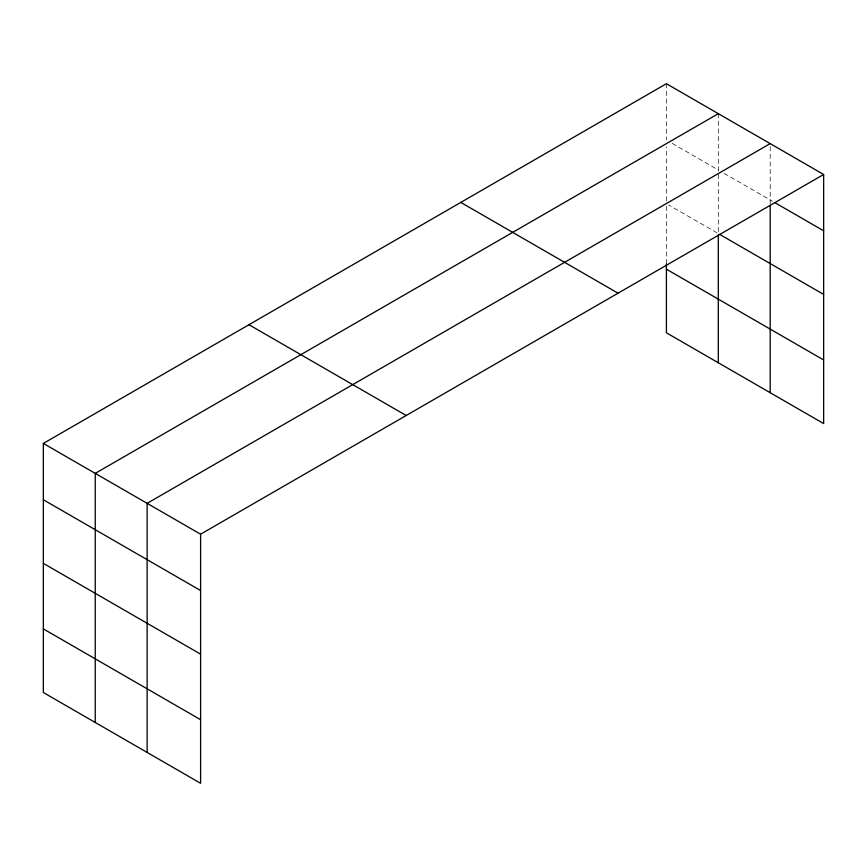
<?xml version="1.0" encoding="UTF-8"?>
<svg xmlns="http://www.w3.org/2000/svg" width="867" height="867" viewBox="0 0 867 867"><rect width="100%" height="100%" fill="white"/><g stroke="black" fill="none" stroke-linecap="round" stroke-linejoin="round"><path stroke-width="0.65" stroke-dasharray="4.33 3.25" d="M666.409 200.938L666.409 146.794M718.299 113.664L718.299 233.602L668.717 204.97M770.189 204.005L770.189 143.619M672.174 143.358L718.299 169.986M724.064 173.313L772.508 201.285M666.409 83.709L666.409 140.031M666.409 206.313L666.409 263.828"/><path stroke-width="1.3" d="M770.189 205.36L770.189 392.708M666.409 263.828L666.409 332.798L823.65 423.573L823.65 174.484L666.409 83.709L43.35 443.427L43.35 692.516L200.591 783.291L200.591 534.202L43.35 443.427M718.299 113.664L95.24 473.382L95.24 722.471M770.189 143.619L147.13 503.337L147.13 752.426M200.591 534.202L823.65 174.484M774.838 202.629L823.65 230.806M719.447 234.263L823.65 294.422M666.409 269.182L823.65 359.957M460.8 202.412L618.041 293.198M248.959 324.713L406.2 415.499M43.35 499.75L200.591 590.525M43.35 563.366L200.591 654.141M43.35 628.9L200.591 719.686M718.299 234.935L718.299 362.753"/></g></svg>
